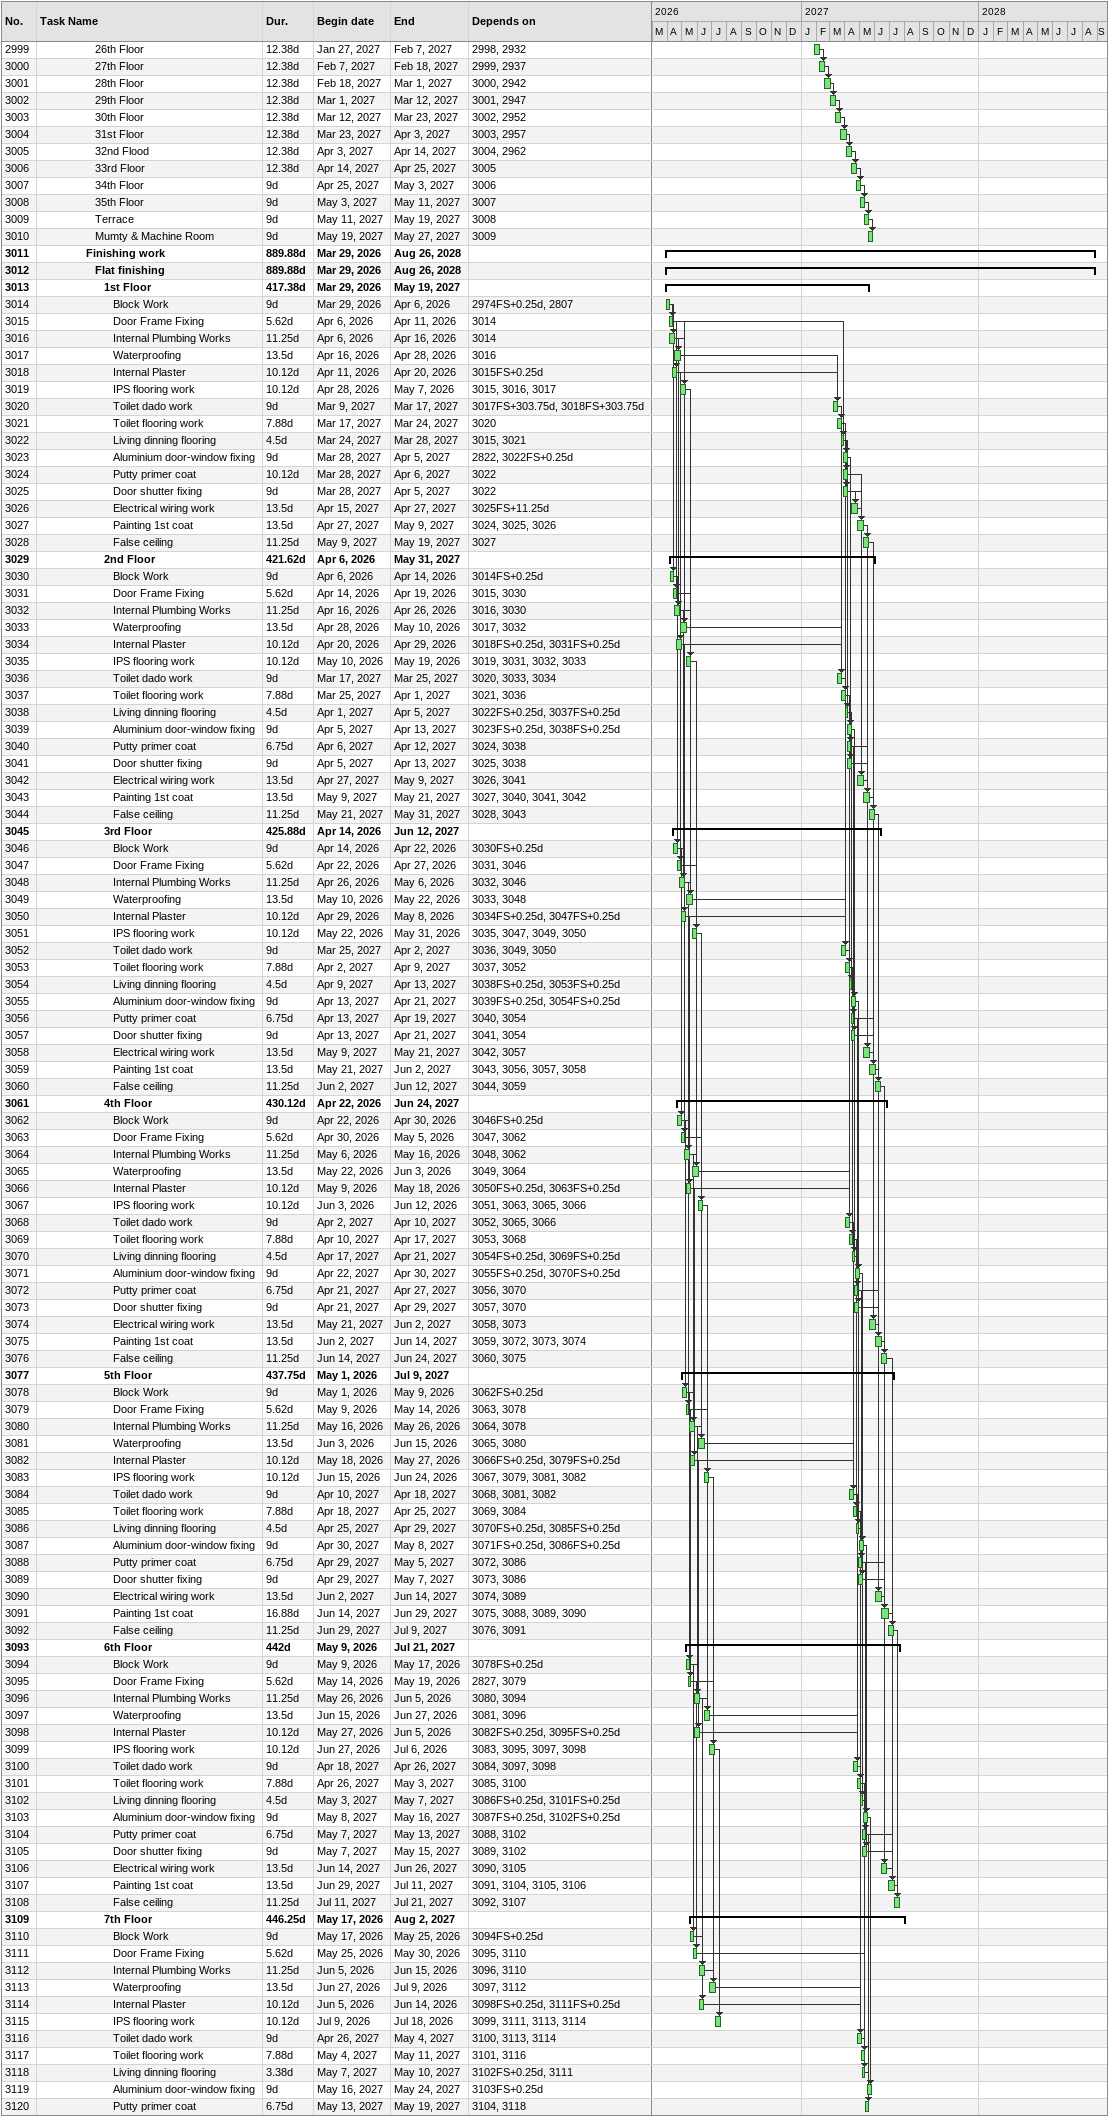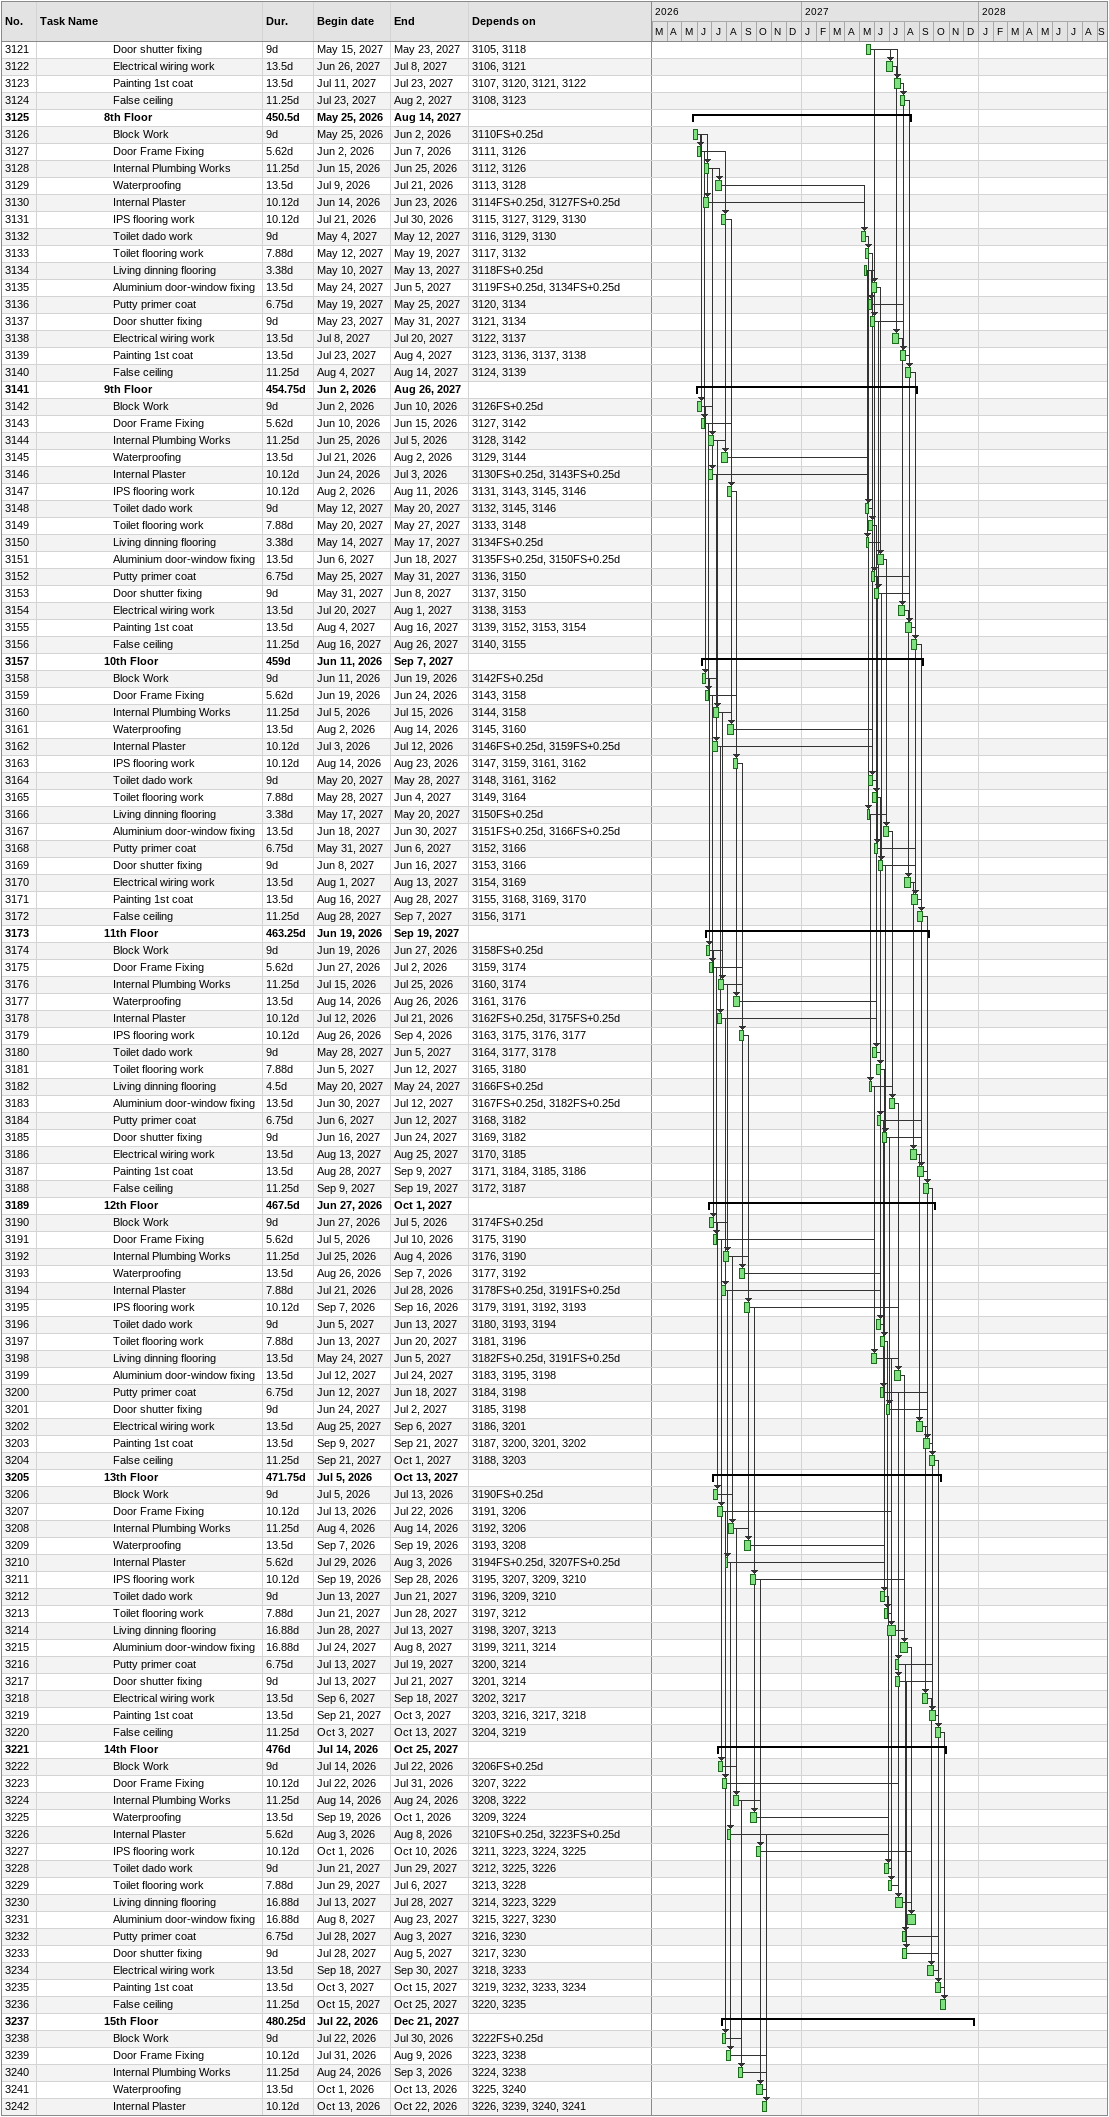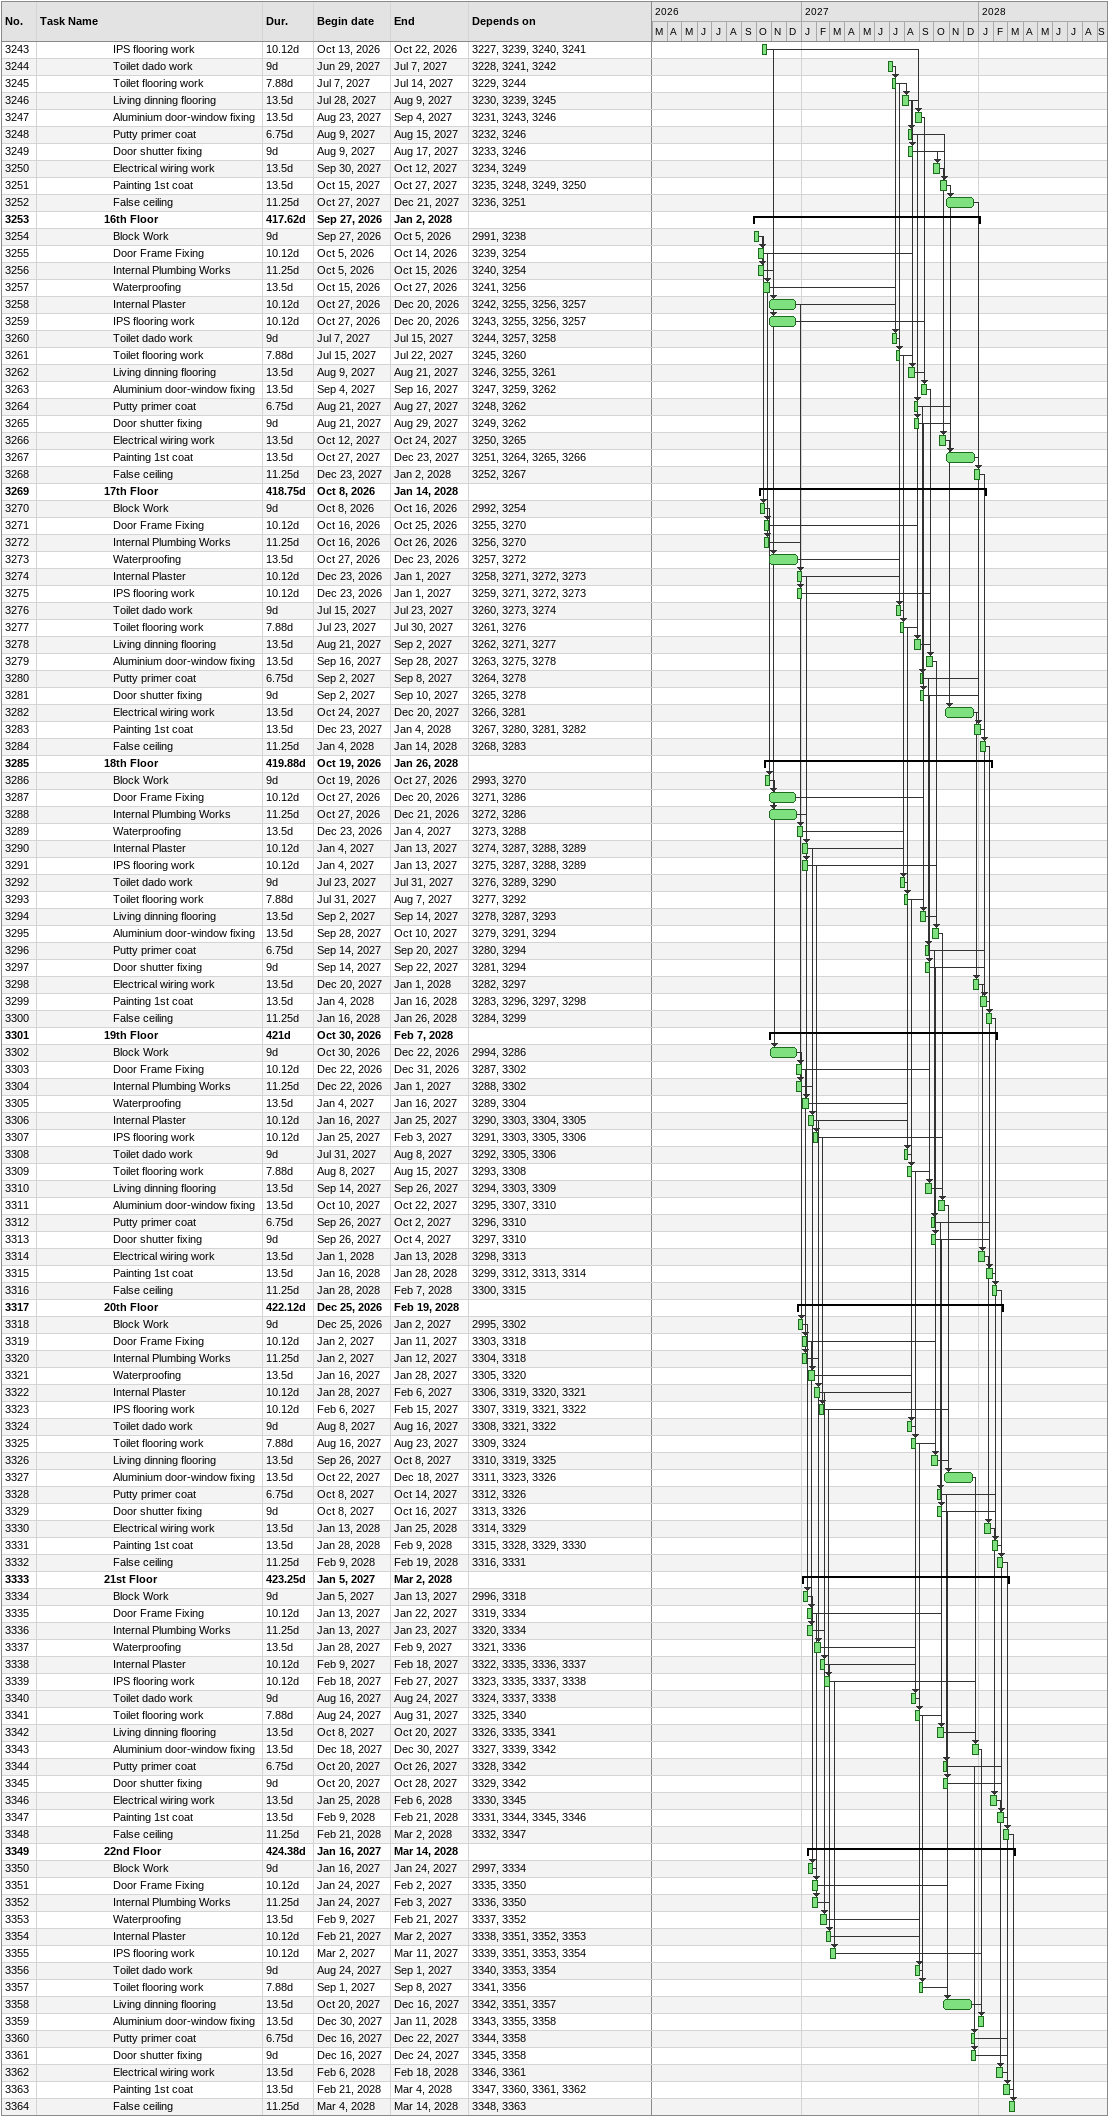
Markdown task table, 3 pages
| ID | Level | Task | Duration | Start | Finish | Predecessors |
|---|---|---|---|---|---|---|
| 2999 | 7 | 26th Floor | 12.38d | 2027-01-27 | 2027-02-07 | 2998, 2932 |
| 3000 | 7 | 27th Floor | 12.38d | 2027-02-07 | 2027-02-18 | 2999, 2937 |
| 3001 | 7 | 28th Floor | 12.38d | 2027-02-18 | 2027-03-01 | 3000, 2942 |
| 3002 | 7 | 29th Floor | 12.38d | 2027-03-01 | 2027-03-12 | 3001, 2947 |
| 3003 | 7 | 30th Floor | 12.38d | 2027-03-12 | 2027-03-23 | 3002, 2952 |
| 3004 | 7 | 31st Floor | 12.38d | 2027-03-23 | 2027-04-03 | 3003, 2957 |
| 3005 | 7 | 32nd Flood | 12.38d | 2027-04-03 | 2027-04-14 | 3004, 2962 |
| 3006 | 7 | 33rd Floor | 12.38d | 2027-04-14 | 2027-04-25 | 3005 |
| 3007 | 7 | 34th Floor | 9d | 2027-04-25 | 2027-05-03 | 3006 |
| 3008 | 7 | 35th Floor | 9d | 2027-05-03 | 2027-05-11 | 3007 |
| 3009 | 7 | Terrace | 9d | 2027-05-11 | 2027-05-19 | 3008 |
| 3010 | 7 | Mumty & Machine Room | 9d | 2027-05-19 | 2027-05-27 | 3009 |
| 3011 | 6 | **Finishing work** | 889.88d | 2026-03-29 | 2028-08-26 |  |
| 3012 | 7 | **Flat finishing** | 889.88d | 2026-03-29 | 2028-08-26 |  |
| 3013 | 8 | **1st Floor** | 417.38d | 2026-03-29 | 2027-05-19 |  |
| 3014 | 9 | Block Work | 9d | 2026-03-29 | 2026-04-06 | 2974FS+0.25d, 2807 |
| 3015 | 9 | Door Frame Fixing | 5.62d | 2026-04-06 | 2026-04-11 | 3014 |
| 3016 | 9 | Internal Plumbing Works | 11.25d | 2026-04-06 | 2026-04-16 | 3014 |
| 3017 | 9 | Waterproofing | 13.5d | 2026-04-16 | 2026-04-28 | 3016 |
| 3018 | 9 | Internal Plaster | 10.12d | 2026-04-11 | 2026-04-20 | 3015FS+0.25d |
| 3019 | 9 | IPS flooring work | 10.12d | 2026-04-28 | 2026-05-07 | 3015, 3016, 3017 |
| 3020 | 9 | Toilet dado work | 9d | 2027-03-09 | 2027-03-17 | 3017FS+303.75d, 3018FS+303.75d |
| 3021 | 9 | Toilet flooring work | 7.88d | 2027-03-17 | 2027-03-24 | 3020 |
| 3022 | 9 | Living dinning flooring | 4.5d | 2027-03-24 | 2027-03-28 | 3015, 3021 |
| 3023 | 9 | Aluminium door-window fixing | 9d | 2027-03-28 | 2027-04-05 | 2822, 3022FS+0.25d |
| 3024 | 9 | Putty primer coat | 10.12d | 2027-03-28 | 2027-04-06 | 3022 |
| 3025 | 9 | Door shutter fixing | 9d | 2027-03-28 | 2027-04-05 | 3022 |
| 3026 | 9 | Electrical wiring work | 13.5d | 2027-04-15 | 2027-04-27 | 3025FS+11.25d |
| 3027 | 9 | Painting 1st coat | 13.5d | 2027-04-27 | 2027-05-09 | 3024, 3025, 3026 |
| 3028 | 9 | False ceiling | 11.25d | 2027-05-09 | 2027-05-19 | 3027 |
| 3029 | 8 | **2nd Floor** | 421.62d | 2026-04-06 | 2027-05-31 |  |
| 3030 | 9 | Block Work | 9d | 2026-04-06 | 2026-04-14 | 3014FS+0.25d |
| 3031 | 9 | Door Frame Fixing | 5.62d | 2026-04-14 | 2026-04-19 | 3015, 3030 |
| 3032 | 9 | Internal Plumbing Works | 11.25d | 2026-04-16 | 2026-04-26 | 3016, 3030 |
| 3033 | 9 | Waterproofing | 13.5d | 2026-04-28 | 2026-05-10 | 3017, 3032 |
| 3034 | 9 | Internal Plaster | 10.12d | 2026-04-20 | 2026-04-29 | 3018FS+0.25d, 3031FS+0.25d |
| 3035 | 9 | IPS flooring work | 10.12d | 2026-05-10 | 2026-05-19 | 3019, 3031, 3032, 3033 |
| 3036 | 9 | Toilet dado work | 9d | 2027-03-17 | 2027-03-25 | 3020, 3033, 3034 |
| 3037 | 9 | Toilet flooring work | 7.88d | 2027-03-25 | 2027-04-01 | 3021, 3036 |
| 3038 | 9 | Living dinning flooring | 4.5d | 2027-04-01 | 2027-04-05 | 3022FS+0.25d, 3037FS+0.25d |
| 3039 | 9 | Aluminium door-window fixing | 9d | 2027-04-05 | 2027-04-13 | 3023FS+0.25d, 3038FS+0.25d |
| 3040 | 9 | Putty primer coat | 6.75d | 2027-04-06 | 2027-04-12 | 3024, 3038 |
| 3041 | 9 | Door shutter fixing | 9d | 2027-04-05 | 2027-04-13 | 3025, 3038 |
| 3042 | 9 | Electrical wiring work | 13.5d | 2027-04-27 | 2027-05-09 | 3026, 3041 |
| 3043 | 9 | Painting 1st coat | 13.5d | 2027-05-09 | 2027-05-21 | 3027, 3040, 3041, 3042 |
| 3044 | 9 | False ceiling | 11.25d | 2027-05-21 | 2027-05-31 | 3028, 3043 |
| 3045 | 8 | **3rd Floor** | 425.88d | 2026-04-14 | 2027-06-12 |  |
| 3046 | 9 | Block Work | 9d | 2026-04-14 | 2026-04-22 | 3030FS+0.25d |
| 3047 | 9 | Door Frame Fixing | 5.62d | 2026-04-22 | 2026-04-27 | 3031, 3046 |
| 3048 | 9 | Internal Plumbing Works | 11.25d | 2026-04-26 | 2026-05-06 | 3032, 3046 |
| 3049 | 9 | Waterproofing | 13.5d | 2026-05-10 | 2026-05-22 | 3033, 3048 |
| 3050 | 9 | Internal Plaster | 10.12d | 2026-04-29 | 2026-05-08 | 3034FS+0.25d, 3047FS+0.25d |
| 3051 | 9 | IPS flooring work | 10.12d | 2026-05-22 | 2026-05-31 | 3035, 3047, 3049, 3050 |
| 3052 | 9 | Toilet dado work | 9d | 2027-03-25 | 2027-04-02 | 3036, 3049, 3050 |
| 3053 | 9 | Toilet flooring work | 7.88d | 2027-04-02 | 2027-04-09 | 3037, 3052 |
| 3054 | 9 | Living dinning flooring | 4.5d | 2027-04-09 | 2027-04-13 | 3038FS+0.25d, 3053FS+0.25d |
| 3055 | 9 | Aluminium door-window fixing | 9d | 2027-04-13 | 2027-04-21 | 3039FS+0.25d, 3054FS+0.25d |
| 3056 | 9 | Putty primer coat | 6.75d | 2027-04-13 | 2027-04-19 | 3040, 3054 |
| 3057 | 9 | Door shutter fixing | 9d | 2027-04-13 | 2027-04-21 | 3041, 3054 |
| 3058 | 9 | Electrical wiring work | 13.5d | 2027-05-09 | 2027-05-21 | 3042, 3057 |
| 3059 | 9 | Painting 1st coat | 13.5d | 2027-05-21 | 2027-06-02 | 3043, 3056, 3057, 3058 |
| 3060 | 9 | False ceiling | 11.25d | 2027-06-02 | 2027-06-12 | 3044, 3059 |
| 3061 | 8 | **4th Floor** | 430.12d | 2026-04-22 | 2027-06-24 |  |
| 3062 | 9 | Block Work | 9d | 2026-04-22 | 2026-04-30 | 3046FS+0.25d |
| 3063 | 9 | Door Frame Fixing | 5.62d | 2026-04-30 | 2026-05-05 | 3047, 3062 |
| 3064 | 9 | Internal Plumbing Works | 11.25d | 2026-05-06 | 2026-05-16 | 3048, 3062 |
| 3065 | 9 | Waterproofing | 13.5d | 2026-05-22 | 2026-06-03 | 3049, 3064 |
| 3066 | 9 | Internal Plaster | 10.12d | 2026-05-09 | 2026-05-18 | 3050FS+0.25d, 3063FS+0.25d |
| 3067 | 9 | IPS flooring work | 10.12d | 2026-06-03 | 2026-06-12 | 3051, 3063, 3065, 3066 |
| 3068 | 9 | Toilet dado work | 9d | 2027-04-02 | 2027-04-10 | 3052, 3065, 3066 |
| 3069 | 9 | Toilet flooring work | 7.88d | 2027-04-10 | 2027-04-17 | 3053, 3068 |
| 3070 | 9 | Living dinning flooring | 4.5d | 2027-04-17 | 2027-04-21 | 3054FS+0.25d, 3069FS+0.25d |
| 3071 | 9 | Aluminium door-window fixing | 9d | 2027-04-22 | 2027-04-30 | 3055FS+0.25d, 3070FS+0.25d |
| 3072 | 9 | Putty primer coat | 6.75d | 2027-04-21 | 2027-04-27 | 3056, 3070 |
| 3073 | 9 | Door shutter fixing | 9d | 2027-04-21 | 2027-04-29 | 3057, 3070 |
| 3074 | 9 | Electrical wiring work | 13.5d | 2027-05-21 | 2027-06-02 | 3058, 3073 |
| 3075 | 9 | Painting 1st coat | 13.5d | 2027-06-02 | 2027-06-14 | 3059, 3072, 3073, 3074 |
| 3076 | 9 | False ceiling | 11.25d | 2027-06-14 | 2027-06-24 | 3060, 3075 |
| 3077 | 8 | **5th Floor** | 437.75d | 2026-05-01 | 2027-07-09 |  |
| 3078 | 9 | Block Work | 9d | 2026-05-01 | 2026-05-09 | 3062FS+0.25d |
| 3079 | 9 | Door Frame Fixing | 5.62d | 2026-05-09 | 2026-05-14 | 3063, 3078 |
| 3080 | 9 | Internal Plumbing Works | 11.25d | 2026-05-16 | 2026-05-26 | 3064, 3078 |
| 3081 | 9 | Waterproofing | 13.5d | 2026-06-03 | 2026-06-15 | 3065, 3080 |
| 3082 | 9 | Internal Plaster | 10.12d | 2026-05-18 | 2026-05-27 | 3066FS+0.25d, 3079FS+0.25d |
| 3083 | 9 | IPS flooring work | 10.12d | 2026-06-15 | 2026-06-24 | 3067, 3079, 3081, 3082 |
| 3084 | 9 | Toilet dado work | 9d | 2027-04-10 | 2027-04-18 | 3068, 3081, 3082 |
| 3085 | 9 | Toilet flooring work | 7.88d | 2027-04-18 | 2027-04-25 | 3069, 3084 |
| 3086 | 9 | Living dinning flooring | 4.5d | 2027-04-25 | 2027-04-29 | 3070FS+0.25d, 3085FS+0.25d |
| 3087 | 9 | Aluminium door-window fixing | 9d | 2027-04-30 | 2027-05-08 | 3071FS+0.25d, 3086FS+0.25d |
| 3088 | 9 | Putty primer coat | 6.75d | 2027-04-29 | 2027-05-05 | 3072, 3086 |
| 3089 | 9 | Door shutter fixing | 9d | 2027-04-29 | 2027-05-07 | 3073, 3086 |
| 3090 | 9 | Electrical wiring work | 13.5d | 2027-06-02 | 2027-06-14 | 3074, 3089 |
| 3091 | 9 | Painting 1st coat | 16.88d | 2027-06-14 | 2027-06-29 | 3075, 3088, 3089, 3090 |
| 3092 | 9 | False ceiling | 11.25d | 2027-06-29 | 2027-07-09 | 3076, 3091 |
| 3093 | 8 | **6th Floor** | 442d | 2026-05-09 | 2027-07-21 |  |
| 3094 | 9 | Block Work | 9d | 2026-05-09 | 2026-05-17 | 3078FS+0.25d |
| 3095 | 9 | Door Frame Fixing | 5.62d | 2026-05-14 | 2026-05-19 | 2827, 3079 |
| 3096 | 9 | Internal Plumbing Works | 11.25d | 2026-05-26 | 2026-06-05 | 3080, 3094 |
| 3097 | 9 | Waterproofing | 13.5d | 2026-06-15 | 2026-06-27 | 3081, 3096 |
| 3098 | 9 | Internal Plaster | 10.12d | 2026-05-27 | 2026-06-05 | 3082FS+0.25d, 3095FS+0.25d |
| 3099 | 9 | IPS flooring work | 10.12d | 2026-06-27 | 2026-07-06 | 3083, 3095, 3097, 3098 |
| 3100 | 9 | Toilet dado work | 9d | 2027-04-18 | 2027-04-26 | 3084, 3097, 3098 |
| 3101 | 9 | Toilet flooring work | 7.88d | 2027-04-26 | 2027-05-03 | 3085, 3100 |
| 3102 | 9 | Living dinning flooring | 4.5d | 2027-05-03 | 2027-05-07 | 3086FS+0.25d, 3101FS+0.25d |
| 3103 | 9 | Aluminium door-window fixing | 9d | 2027-05-08 | 2027-05-16 | 3087FS+0.25d, 3102FS+0.25d |
| 3104 | 9 | Putty primer coat | 6.75d | 2027-05-07 | 2027-05-13 | 3088, 3102 |
| 3105 | 9 | Door shutter fixing | 9d | 2027-05-07 | 2027-05-15 | 3089, 3102 |
| 3106 | 9 | Electrical wiring work | 13.5d | 2027-06-14 | 2027-06-26 | 3090, 3105 |
| 3107 | 9 | Painting 1st coat | 13.5d | 2027-06-29 | 2027-07-11 | 3091, 3104, 3105, 3106 |
| 3108 | 9 | False ceiling | 11.25d | 2027-07-11 | 2027-07-21 | 3092, 3107 |
| 3109 | 8 | **7th Floor** | 446.25d | 2026-05-17 | 2027-08-02 |  |
| 3110 | 9 | Block Work | 9d | 2026-05-17 | 2026-05-25 | 3094FS+0.25d |
| 3111 | 9 | Door Frame Fixing | 5.62d | 2026-05-25 | 2026-05-30 | 3095, 3110 |
| 3112 | 9 | Internal Plumbing Works | 11.25d | 2026-06-05 | 2026-06-15 | 3096, 3110 |
| 3113 | 9 | Waterproofing | 13.5d | 2026-06-27 | 2026-07-09 | 3097, 3112 |
| 3114 | 9 | Internal Plaster | 10.12d | 2026-06-05 | 2026-06-14 | 3098FS+0.25d, 3111FS+0.25d |
| 3115 | 9 | IPS flooring work | 10.12d | 2026-07-09 | 2026-07-18 | 3099, 3111, 3113, 3114 |
| 3116 | 9 | Toilet dado work | 9d | 2027-04-26 | 2027-05-04 | 3100, 3113, 3114 |
| 3117 | 9 | Toilet flooring work | 7.88d | 2027-05-04 | 2027-05-11 | 3101, 3116 |
| 3118 | 9 | Living dinning flooring | 3.38d | 2027-05-07 | 2027-05-10 | 3102FS+0.25d, 3111 |
| 3119 | 9 | Aluminium door-window fixing | 9d | 2027-05-16 | 2027-05-24 | 3103FS+0.25d |
| 3120 | 9 | Putty primer coat | 6.75d | 2027-05-13 | 2027-05-19 | 3104, 3118 |
| 3121 | 9 | Door shutter fixing | 9d | 2027-05-15 | 2027-05-23 | 3105, 3118 |
| 3122 | 9 | Electrical wiring work | 13.5d | 2027-06-26 | 2027-07-08 | 3106, 3121 |
| 3123 | 9 | Painting 1st coat | 13.5d | 2027-07-11 | 2027-07-23 | 3107, 3120, 3121, 3122 |
| 3124 | 9 | False ceiling | 11.25d | 2027-07-23 | 2027-08-02 | 3108, 3123 |
| 3125 | 8 | **8th Floor** | 450.5d | 2026-05-25 | 2027-08-14 |  |
| 3126 | 9 | Block Work | 9d | 2026-05-25 | 2026-06-02 | 3110FS+0.25d |
| 3127 | 9 | Door Frame Fixing | 5.62d | 2026-06-02 | 2026-06-07 | 3111, 3126 |
| 3128 | 9 | Internal Plumbing Works | 11.25d | 2026-06-15 | 2026-06-25 | 3112, 3126 |
| 3129 | 9 | Waterproofing | 13.5d | 2026-07-09 | 2026-07-21 | 3113, 3128 |
| 3130 | 9 | Internal Plaster | 10.12d | 2026-06-14 | 2026-06-23 | 3114FS+0.25d, 3127FS+0.25d |
| 3131 | 9 | IPS flooring work | 10.12d | 2026-07-21 | 2026-07-30 | 3115, 3127, 3129, 3130 |
| 3132 | 9 | Toilet dado work | 9d | 2027-05-04 | 2027-05-12 | 3116, 3129, 3130 |
| 3133 | 9 | Toilet flooring work | 7.88d | 2027-05-12 | 2027-05-19 | 3117, 3132 |
| 3134 | 9 | Living dinning flooring | 3.38d | 2027-05-10 | 2027-05-13 | 3118FS+0.25d |
| 3135 | 9 | Aluminium door-window fixing | 13.5d | 2027-05-24 | 2027-06-05 | 3119FS+0.25d, 3134FS+0.25d |
| 3136 | 9 | Putty primer coat | 6.75d | 2027-05-19 | 2027-05-25 | 3120, 3134 |
| 3137 | 9 | Door shutter fixing | 9d | 2027-05-23 | 2027-05-31 | 3121, 3134 |
| 3138 | 9 | Electrical wiring work | 13.5d | 2027-07-08 | 2027-07-20 | 3122, 3137 |
| 3139 | 9 | Painting 1st coat | 13.5d | 2027-07-23 | 2027-08-04 | 3123, 3136, 3137, 3138 |
| 3140 | 9 | False ceiling | 11.25d | 2027-08-04 | 2027-08-14 | 3124, 3139 |
| 3141 | 8 | **9th Floor** | 454.75d | 2026-06-02 | 2027-08-26 |  |
| 3142 | 9 | Block Work | 9d | 2026-06-02 | 2026-06-10 | 3126FS+0.25d |
| 3143 | 9 | Door Frame Fixing | 5.62d | 2026-06-10 | 2026-06-15 | 3127, 3142 |
| 3144 | 9 | Internal Plumbing Works | 11.25d | 2026-06-25 | 2026-07-05 | 3128, 3142 |
| 3145 | 9 | Waterproofing | 13.5d | 2026-07-21 | 2026-08-02 | 3129, 3144 |
| 3146 | 9 | Internal Plaster | 10.12d | 2026-06-24 | 2026-07-03 | 3130FS+0.25d, 3143FS+0.25d |
| 3147 | 9 | IPS flooring work | 10.12d | 2026-08-02 | 2026-08-11 | 3131, 3143, 3145, 3146 |
| 3148 | 9 | Toilet dado work | 9d | 2027-05-12 | 2027-05-20 | 3132, 3145, 3146 |
| 3149 | 9 | Toilet flooring work | 7.88d | 2027-05-20 | 2027-05-27 | 3133, 3148 |
| 3150 | 9 | Living dinning flooring | 3.38d | 2027-05-14 | 2027-05-17 | 3134FS+0.25d |
| 3151 | 9 | Aluminium door-window fixing | 13.5d | 2027-06-06 | 2027-06-18 | 3135FS+0.25d, 3150FS+0.25d |
| 3152 | 9 | Putty primer coat | 6.75d | 2027-05-25 | 2027-05-31 | 3136, 3150 |
| 3153 | 9 | Door shutter fixing | 9d | 2027-05-31 | 2027-06-08 | 3137, 3150 |
| 3154 | 9 | Electrical wiring work | 13.5d | 2027-07-20 | 2027-08-01 | 3138, 3153 |
| 3155 | 9 | Painting 1st coat | 13.5d | 2027-08-04 | 2027-08-16 | 3139, 3152, 3153, 3154 |
| 3156 | 9 | False ceiling | 11.25d | 2027-08-16 | 2027-08-26 | 3140, 3155 |
| 3157 | 8 | **10th Floor** | 459d | 2026-06-11 | 2027-09-07 |  |
| 3158 | 9 | Block Work | 9d | 2026-06-11 | 2026-06-19 | 3142FS+0.25d |
| 3159 | 9 | Door Frame Fixing | 5.62d | 2026-06-19 | 2026-06-24 | 3143, 3158 |
| 3160 | 9 | Internal Plumbing Works | 11.25d | 2026-07-05 | 2026-07-15 | 3144, 3158 |
| 3161 | 9 | Waterproofing | 13.5d | 2026-08-02 | 2026-08-14 | 3145, 3160 |
| 3162 | 9 | Internal Plaster | 10.12d | 2026-07-03 | 2026-07-12 | 3146FS+0.25d, 3159FS+0.25d |
| 3163 | 9 | IPS flooring work | 10.12d | 2026-08-14 | 2026-08-23 | 3147, 3159, 3161, 3162 |
| 3164 | 9 | Toilet dado work | 9d | 2027-05-20 | 2027-05-28 | 3148, 3161, 3162 |
| 3165 | 9 | Toilet flooring work | 7.88d | 2027-05-28 | 2027-06-04 | 3149, 3164 |
| 3166 | 9 | Living dinning flooring | 3.38d | 2027-05-17 | 2027-05-20 | 3150FS+0.25d |
| 3167 | 9 | Aluminium door-window fixing | 13.5d | 2027-06-18 | 2027-06-30 | 3151FS+0.25d, 3166FS+0.25d |
| 3168 | 9 | Putty primer coat | 6.75d | 2027-05-31 | 2027-06-06 | 3152, 3166 |
| 3169 | 9 | Door shutter fixing | 9d | 2027-06-08 | 2027-06-16 | 3153, 3166 |
| 3170 | 9 | Electrical wiring work | 13.5d | 2027-08-01 | 2027-08-13 | 3154, 3169 |
| 3171 | 9 | Painting 1st coat | 13.5d | 2027-08-16 | 2027-08-28 | 3155, 3168, 3169, 3170 |
| 3172 | 9 | False ceiling | 11.25d | 2027-08-28 | 2027-09-07 | 3156, 3171 |
| 3173 | 8 | **11th Floor** | 463.25d | 2026-06-19 | 2027-09-19 |  |
| 3174 | 9 | Block Work | 9d | 2026-06-19 | 2026-06-27 | 3158FS+0.25d |
| 3175 | 9 | Door Frame Fixing | 5.62d | 2026-06-27 | 2026-07-02 | 3159, 3174 |
| 3176 | 9 | Internal Plumbing Works | 11.25d | 2026-07-15 | 2026-07-25 | 3160, 3174 |
| 3177 | 9 | Waterproofing | 13.5d | 2026-08-14 | 2026-08-26 | 3161, 3176 |
| 3178 | 9 | Internal Plaster | 10.12d | 2026-07-12 | 2026-07-21 | 3162FS+0.25d, 3175FS+0.25d |
| 3179 | 9 | IPS flooring work | 10.12d | 2026-08-26 | 2026-09-04 | 3163, 3175, 3176, 3177 |
| 3180 | 9 | Toilet dado work | 9d | 2027-05-28 | 2027-06-05 | 3164, 3177, 3178 |
| 3181 | 9 | Toilet flooring work | 7.88d | 2027-06-05 | 2027-06-12 | 3165, 3180 |
| 3182 | 9 | Living dinning flooring | 4.5d | 2027-05-20 | 2027-05-24 | 3166FS+0.25d |
| 3183 | 9 | Aluminium door-window fixing | 13.5d | 2027-06-30 | 2027-07-12 | 3167FS+0.25d, 3182FS+0.25d |
| 3184 | 9 | Putty primer coat | 6.75d | 2027-06-06 | 2027-06-12 | 3168, 3182 |
| 3185 | 9 | Door shutter fixing | 9d | 2027-06-16 | 2027-06-24 | 3169, 3182 |
| 3186 | 9 | Electrical wiring work | 13.5d | 2027-08-13 | 2027-08-25 | 3170, 3185 |
| 3187 | 9 | Painting 1st coat | 13.5d | 2027-08-28 | 2027-09-09 | 3171, 3184, 3185, 3186 |
| 3188 | 9 | False ceiling | 11.25d | 2027-09-09 | 2027-09-19 | 3172, 3187 |
| 3189 | 8 | **12th Floor** | 467.5d | 2026-06-27 | 2027-10-01 |  |
| 3190 | 9 | Block Work | 9d | 2026-06-27 | 2026-07-05 | 3174FS+0.25d |
| 3191 | 9 | Door Frame Fixing | 5.62d | 2026-07-05 | 2026-07-10 | 3175, 3190 |
| 3192 | 9 | Internal Plumbing Works | 11.25d | 2026-07-25 | 2026-08-04 | 3176, 3190 |
| 3193 | 9 | Waterproofing | 13.5d | 2026-08-26 | 2026-09-07 | 3177, 3192 |
| 3194 | 9 | Internal Plaster | 7.88d | 2026-07-21 | 2026-07-28 | 3178FS+0.25d, 3191FS+0.25d |
| 3195 | 9 | IPS flooring work | 10.12d | 2026-09-07 | 2026-09-16 | 3179, 3191, 3192, 3193 |
| 3196 | 9 | Toilet dado work | 9d | 2027-06-05 | 2027-06-13 | 3180, 3193, 3194 |
| 3197 | 9 | Toilet flooring work | 7.88d | 2027-06-13 | 2027-06-20 | 3181, 3196 |
| 3198 | 9 | Living dinning flooring | 13.5d | 2027-05-24 | 2027-06-05 | 3182FS+0.25d, 3191FS+0.25d |
| 3199 | 9 | Aluminium door-window fixing | 13.5d | 2027-07-12 | 2027-07-24 | 3183, 3195, 3198 |
| 3200 | 9 | Putty primer coat | 6.75d | 2027-06-12 | 2027-06-18 | 3184, 3198 |
| 3201 | 9 | Door shutter fixing | 9d | 2027-06-24 | 2027-07-02 | 3185, 3198 |
| 3202 | 9 | Electrical wiring work | 13.5d | 2027-08-25 | 2027-09-06 | 3186, 3201 |
| 3203 | 9 | Painting 1st coat | 13.5d | 2027-09-09 | 2027-09-21 | 3187, 3200, 3201, 3202 |
| 3204 | 9 | False ceiling | 11.25d | 2027-09-21 | 2027-10-01 | 3188, 3203 |
| 3205 | 8 | **13th Floor** | 471.75d | 2026-07-05 | 2027-10-13 |  |
| 3206 | 9 | Block Work | 9d | 2026-07-05 | 2026-07-13 | 3190FS+0.25d |
| 3207 | 9 | Door Frame Fixing | 10.12d | 2026-07-13 | 2026-07-22 | 3191, 3206 |
| 3208 | 9 | Internal Plumbing Works | 11.25d | 2026-08-04 | 2026-08-14 | 3192, 3206 |
| 3209 | 9 | Waterproofing | 13.5d | 2026-09-07 | 2026-09-19 | 3193, 3208 |
| 3210 | 9 | Internal Plaster | 5.62d | 2026-07-29 | 2026-08-03 | 3194FS+0.25d, 3207FS+0.25d |
| 3211 | 9 | IPS flooring work | 10.12d | 2026-09-19 | 2026-09-28 | 3195, 3207, 3209, 3210 |
| 3212 | 9 | Toilet dado work | 9d | 2027-06-13 | 2027-06-21 | 3196, 3209, 3210 |
| 3213 | 9 | Toilet flooring work | 7.88d | 2027-06-21 | 2027-06-28 | 3197, 3212 |
| 3214 | 9 | Living dinning flooring | 16.88d | 2027-06-28 | 2027-07-13 | 3198, 3207, 3213 |
| 3215 | 9 | Aluminium door-window fixing | 16.88d | 2027-07-24 | 2027-08-08 | 3199, 3211, 3214 |
| 3216 | 9 | Putty primer coat | 6.75d | 2027-07-13 | 2027-07-19 | 3200, 3214 |
| 3217 | 9 | Door shutter fixing | 9d | 2027-07-13 | 2027-07-21 | 3201, 3214 |
| 3218 | 9 | Electrical wiring work | 13.5d | 2027-09-06 | 2027-09-18 | 3202, 3217 |
| 3219 | 9 | Painting 1st coat | 13.5d | 2027-09-21 | 2027-10-03 | 3203, 3216, 3217, 3218 |
| 3220 | 9 | False ceiling | 11.25d | 2027-10-03 | 2027-10-13 | 3204, 3219 |
| 3221 | 8 | **14th Floor** | 476d | 2026-07-14 | 2027-10-25 |  |
| 3222 | 9 | Block Work | 9d | 2026-07-14 | 2026-07-22 | 3206FS+0.25d |
| 3223 | 9 | Door Frame Fixing | 10.12d | 2026-07-22 | 2026-07-31 | 3207, 3222 |
| 3224 | 9 | Internal Plumbing Works | 11.25d | 2026-08-14 | 2026-08-24 | 3208, 3222 |
| 3225 | 9 | Waterproofing | 13.5d | 2026-09-19 | 2026-10-01 | 3209, 3224 |
| 3226 | 9 | Internal Plaster | 5.62d | 2026-08-03 | 2026-08-08 | 3210FS+0.25d, 3223FS+0.25d |
| 3227 | 9 | IPS flooring work | 10.12d | 2026-10-01 | 2026-10-10 | 3211, 3223, 3224, 3225 |
| 3228 | 9 | Toilet dado work | 9d | 2027-06-21 | 2027-06-29 | 3212, 3225, 3226 |
| 3229 | 9 | Toilet flooring work | 7.88d | 2027-06-29 | 2027-07-06 | 3213, 3228 |
| 3230 | 9 | Living dinning flooring | 16.88d | 2027-07-13 | 2027-07-28 | 3214, 3223, 3229 |
| 3231 | 9 | Aluminium door-window fixing | 16.88d | 2027-08-08 | 2027-08-23 | 3215, 3227, 3230 |
| 3232 | 9 | Putty primer coat | 6.75d | 2027-07-28 | 2027-08-03 | 3216, 3230 |
| 3233 | 9 | Door shutter fixing | 9d | 2027-07-28 | 2027-08-05 | 3217, 3230 |
| 3234 | 9 | Electrical wiring work | 13.5d | 2027-09-18 | 2027-09-30 | 3218, 3233 |
| 3235 | 9 | Painting 1st coat | 13.5d | 2027-10-03 | 2027-10-15 | 3219, 3232, 3233, 3234 |
| 3236 | 9 | False ceiling | 11.25d | 2027-10-15 | 2027-10-25 | 3220, 3235 |
| 3237 | 8 | **15th Floor** | 480.25d | 2026-07-22 | 2027-12-21 |  |
| 3238 | 9 | Block Work | 9d | 2026-07-22 | 2026-07-30 | 3222FS+0.25d |
| 3239 | 9 | Door Frame Fixing | 10.12d | 2026-07-31 | 2026-08-09 | 3223, 3238 |
| 3240 | 9 | Internal Plumbing Works | 11.25d | 2026-08-24 | 2026-09-03 | 3224, 3238 |
| 3241 | 9 | Waterproofing | 13.5d | 2026-10-01 | 2026-10-13 | 3225, 3240 |
| 3242 | 9 | Internal Plaster | 10.12d | 2026-10-13 | 2026-10-22 | 3226, 3239, 3240, 3241 |
| 3243 | 9 | IPS flooring work | 10.12d | 2026-10-13 | 2026-10-22 | 3227, 3239, 3240, 3241 |
| 3244 | 9 | Toilet dado work | 9d | 2027-06-29 | 2027-07-07 | 3228, 3241, 3242 |
| 3245 | 9 | Toilet flooring work | 7.88d | 2027-07-07 | 2027-07-14 | 3229, 3244 |
| 3246 | 9 | Living dinning flooring | 13.5d | 2027-07-28 | 2027-08-09 | 3230, 3239, 3245 |
| 3247 | 9 | Aluminium door-window fixing | 13.5d | 2027-08-23 | 2027-09-04 | 3231, 3243, 3246 |
| 3248 | 9 | Putty primer coat | 6.75d | 2027-08-09 | 2027-08-15 | 3232, 3246 |
| 3249 | 9 | Door shutter fixing | 9d | 2027-08-09 | 2027-08-17 | 3233, 3246 |
| 3250 | 9 | Electrical wiring work | 13.5d | 2027-09-30 | 2027-10-12 | 3234, 3249 |
| 3251 | 9 | Painting 1st coat | 13.5d | 2027-10-15 | 2027-10-27 | 3235, 3248, 3249, 3250 |
| 3252 | 9 | False ceiling | 11.25d | 2027-10-27 | 2027-12-21 | 3236, 3251 |
| 3253 | 8 | **16th Floor** | 417.62d | 2026-09-27 | 2028-01-02 |  |
| 3254 | 9 | Block Work | 9d | 2026-09-27 | 2026-10-05 | 2991, 3238 |
| 3255 | 9 | Door Frame Fixing | 10.12d | 2026-10-05 | 2026-10-14 | 3239, 3254 |
| 3256 | 9 | Internal Plumbing Works | 11.25d | 2026-10-05 | 2026-10-15 | 3240, 3254 |
| 3257 | 9 | Waterproofing | 13.5d | 2026-10-15 | 2026-10-27 | 3241, 3256 |
| 3258 | 9 | Internal Plaster | 10.12d | 2026-10-27 | 2026-12-20 | 3242, 3255, 3256, 3257 |
| 3259 | 9 | IPS flooring work | 10.12d | 2026-10-27 | 2026-12-20 | 3243, 3255, 3256, 3257 |
| 3260 | 9 | Toilet dado work | 9d | 2027-07-07 | 2027-07-15 | 3244, 3257, 3258 |
| 3261 | 9 | Toilet flooring work | 7.88d | 2027-07-15 | 2027-07-22 | 3245, 3260 |
| 3262 | 9 | Living dinning flooring | 13.5d | 2027-08-09 | 2027-08-21 | 3246, 3255, 3261 |
| 3263 | 9 | Aluminium door-window fixing | 13.5d | 2027-09-04 | 2027-09-16 | 3247, 3259, 3262 |
| 3264 | 9 | Putty primer coat | 6.75d | 2027-08-21 | 2027-08-27 | 3248, 3262 |
| 3265 | 9 | Door shutter fixing | 9d | 2027-08-21 | 2027-08-29 | 3249, 3262 |
| 3266 | 9 | Electrical wiring work | 13.5d | 2027-10-12 | 2027-10-24 | 3250, 3265 |
| 3267 | 9 | Painting 1st coat | 13.5d | 2027-10-27 | 2027-12-23 | 3251, 3264, 3265, 3266 |
| 3268 | 9 | False ceiling | 11.25d | 2027-12-23 | 2028-01-02 | 3252, 3267 |
| 3269 | 8 | **17th Floor** | 418.75d | 2026-10-08 | 2028-01-14 |  |
| 3270 | 9 | Block Work | 9d | 2026-10-08 | 2026-10-16 | 2992, 3254 |
| 3271 | 9 | Door Frame Fixing | 10.12d | 2026-10-16 | 2026-10-25 | 3255, 3270 |
| 3272 | 9 | Internal Plumbing Works | 11.25d | 2026-10-16 | 2026-10-26 | 3256, 3270 |
| 3273 | 9 | Waterproofing | 13.5d | 2026-10-27 | 2026-12-23 | 3257, 3272 |
| 3274 | 9 | Internal Plaster | 10.12d | 2026-12-23 | 2027-01-01 | 3258, 3271, 3272, 3273 |
| 3275 | 9 | IPS flooring work | 10.12d | 2026-12-23 | 2027-01-01 | 3259, 3271, 3272, 3273 |
| 3276 | 9 | Toilet dado work | 9d | 2027-07-15 | 2027-07-23 | 3260, 3273, 3274 |
| 3277 | 9 | Toilet flooring work | 7.88d | 2027-07-23 | 2027-07-30 | 3261, 3276 |
| 3278 | 9 | Living dinning flooring | 13.5d | 2027-08-21 | 2027-09-02 | 3262, 3271, 3277 |
| 3279 | 9 | Aluminium door-window fixing | 13.5d | 2027-09-16 | 2027-09-28 | 3263, 3275, 3278 |
| 3280 | 9 | Putty primer coat | 6.75d | 2027-09-02 | 2027-09-08 | 3264, 3278 |
| 3281 | 9 | Door shutter fixing | 9d | 2027-09-02 | 2027-09-10 | 3265, 3278 |
| 3282 | 9 | Electrical wiring work | 13.5d | 2027-10-24 | 2027-12-20 | 3266, 3281 |
| 3283 | 9 | Painting 1st coat | 13.5d | 2027-12-23 | 2028-01-04 | 3267, 3280, 3281, 3282 |
| 3284 | 9 | False ceiling | 11.25d | 2028-01-04 | 2028-01-14 | 3268, 3283 |
| 3285 | 8 | **18th Floor** | 419.88d | 2026-10-19 | 2028-01-26 |  |
| 3286 | 9 | Block Work | 9d | 2026-10-19 | 2026-10-27 | 2993, 3270 |
| 3287 | 9 | Door Frame Fixing | 10.12d | 2026-10-27 | 2026-12-20 | 3271, 3286 |
| 3288 | 9 | Internal Plumbing Works | 11.25d | 2026-10-27 | 2026-12-21 | 3272, 3286 |
| 3289 | 9 | Waterproofing | 13.5d | 2026-12-23 | 2027-01-04 | 3273, 3288 |
| 3290 | 9 | Internal Plaster | 10.12d | 2027-01-04 | 2027-01-13 | 3274, 3287, 3288, 3289 |
| 3291 | 9 | IPS flooring work | 10.12d | 2027-01-04 | 2027-01-13 | 3275, 3287, 3288, 3289 |
| 3292 | 9 | Toilet dado work | 9d | 2027-07-23 | 2027-07-31 | 3276, 3289, 3290 |
| 3293 | 9 | Toilet flooring work | 7.88d | 2027-07-31 | 2027-08-07 | 3277, 3292 |
| 3294 | 9 | Living dinning flooring | 13.5d | 2027-09-02 | 2027-09-14 | 3278, 3287, 3293 |
| 3295 | 9 | Aluminium door-window fixing | 13.5d | 2027-09-28 | 2027-10-10 | 3279, 3291, 3294 |
| 3296 | 9 | Putty primer coat | 6.75d | 2027-09-14 | 2027-09-20 | 3280, 3294 |
| 3297 | 9 | Door shutter fixing | 9d | 2027-09-14 | 2027-09-22 | 3281, 3294 |
| 3298 | 9 | Electrical wiring work | 13.5d | 2027-12-20 | 2028-01-01 | 3282, 3297 |
| 3299 | 9 | Painting 1st coat | 13.5d | 2028-01-04 | 2028-01-16 | 3283, 3296, 3297, 3298 |
| 3300 | 9 | False ceiling | 11.25d | 2028-01-16 | 2028-01-26 | 3284, 3299 |
| 3301 | 8 | **19th Floor** | 421d | 2026-10-30 | 2028-02-07 |  |
| 3302 | 9 | Block Work | 9d | 2026-10-30 | 2026-12-22 | 2994, 3286 |
| 3303 | 9 | Door Frame Fixing | 10.12d | 2026-12-22 | 2026-12-31 | 3287, 3302 |
| 3304 | 9 | Internal Plumbing Works | 11.25d | 2026-12-22 | 2027-01-01 | 3288, 3302 |
| 3305 | 9 | Waterproofing | 13.5d | 2027-01-04 | 2027-01-16 | 3289, 3304 |
| 3306 | 9 | Internal Plaster | 10.12d | 2027-01-16 | 2027-01-25 | 3290, 3303, 3304, 3305 |
| 3307 | 9 | IPS flooring work | 10.12d | 2027-01-25 | 2027-02-03 | 3291, 3303, 3305, 3306 |
| 3308 | 9 | Toilet dado work | 9d | 2027-07-31 | 2027-08-08 | 3292, 3305, 3306 |
| 3309 | 9 | Toilet flooring work | 7.88d | 2027-08-08 | 2027-08-15 | 3293, 3308 |
| 3310 | 9 | Living dinning flooring | 13.5d | 2027-09-14 | 2027-09-26 | 3294, 3303, 3309 |
| 3311 | 9 | Aluminium door-window fixing | 13.5d | 2027-10-10 | 2027-10-22 | 3295, 3307, 3310 |
| 3312 | 9 | Putty primer coat | 6.75d | 2027-09-26 | 2027-10-02 | 3296, 3310 |
| 3313 | 9 | Door shutter fixing | 9d | 2027-09-26 | 2027-10-04 | 3297, 3310 |
| 3314 | 9 | Electrical wiring work | 13.5d | 2028-01-01 | 2028-01-13 | 3298, 3313 |
| 3315 | 9 | Painting 1st coat | 13.5d | 2028-01-16 | 2028-01-28 | 3299, 3312, 3313, 3314 |
| 3316 | 9 | False ceiling | 11.25d | 2028-01-28 | 2028-02-07 | 3300, 3315 |
| 3317 | 8 | **20th Floor** | 422.12d | 2026-12-25 | 2028-02-19 |  |
| 3318 | 9 | Block Work | 9d | 2026-12-25 | 2027-01-02 | 2995, 3302 |
| 3319 | 9 | Door Frame Fixing | 10.12d | 2027-01-02 | 2027-01-11 | 3303, 3318 |
| 3320 | 9 | Internal Plumbing Works | 11.25d | 2027-01-02 | 2027-01-12 | 3304, 3318 |
| 3321 | 9 | Waterproofing | 13.5d | 2027-01-16 | 2027-01-28 | 3305, 3320 |
| 3322 | 9 | Internal Plaster | 10.12d | 2027-01-28 | 2027-02-06 | 3306, 3319, 3320, 3321 |
| 3323 | 9 | IPS flooring work | 10.12d | 2027-02-06 | 2027-02-15 | 3307, 3319, 3321, 3322 |
| 3324 | 9 | Toilet dado work | 9d | 2027-08-08 | 2027-08-16 | 3308, 3321, 3322 |
| 3325 | 9 | Toilet flooring work | 7.88d | 2027-08-16 | 2027-08-23 | 3309, 3324 |
| 3326 | 9 | Living dinning flooring | 13.5d | 2027-09-26 | 2027-10-08 | 3310, 3319, 3325 |
| 3327 | 9 | Aluminium door-window fixing | 13.5d | 2027-10-22 | 2027-12-18 | 3311, 3323, 3326 |
| 3328 | 9 | Putty primer coat | 6.75d | 2027-10-08 | 2027-10-14 | 3312, 3326 |
| 3329 | 9 | Door shutter fixing | 9d | 2027-10-08 | 2027-10-16 | 3313, 3326 |
| 3330 | 9 | Electrical wiring work | 13.5d | 2028-01-13 | 2028-01-25 | 3314, 3329 |
| 3331 | 9 | Painting 1st coat | 13.5d | 2028-01-28 | 2028-02-09 | 3315, 3328, 3329, 3330 |
| 3332 | 9 | False ceiling | 11.25d | 2028-02-09 | 2028-02-19 | 3316, 3331 |
| 3333 | 8 | **21st Floor** | 423.25d | 2027-01-05 | 2028-03-02 |  |
| 3334 | 9 | Block Work | 9d | 2027-01-05 | 2027-01-13 | 2996, 3318 |
| 3335 | 9 | Door Frame Fixing | 10.12d | 2027-01-13 | 2027-01-22 | 3319, 3334 |
| 3336 | 9 | Internal Plumbing Works | 11.25d | 2027-01-13 | 2027-01-23 | 3320, 3334 |
| 3337 | 9 | Waterproofing | 13.5d | 2027-01-28 | 2027-02-09 | 3321, 3336 |
| 3338 | 9 | Internal Plaster | 10.12d | 2027-02-09 | 2027-02-18 | 3322, 3335, 3336, 3337 |
| 3339 | 9 | IPS flooring work | 10.12d | 2027-02-18 | 2027-02-27 | 3323, 3335, 3337, 3338 |
| 3340 | 9 | Toilet dado work | 9d | 2027-08-16 | 2027-08-24 | 3324, 3337, 3338 |
| 3341 | 9 | Toilet flooring work | 7.88d | 2027-08-24 | 2027-08-31 | 3325, 3340 |
| 3342 | 9 | Living dinning flooring | 13.5d | 2027-10-08 | 2027-10-20 | 3326, 3335, 3341 |
| 3343 | 9 | Aluminium door-window fixing | 13.5d | 2027-12-18 | 2027-12-30 | 3327, 3339, 3342 |
| 3344 | 9 | Putty primer coat | 6.75d | 2027-10-20 | 2027-10-26 | 3328, 3342 |
| 3345 | 9 | Door shutter fixing | 9d | 2027-10-20 | 2027-10-28 | 3329, 3342 |
| 3346 | 9 | Electrical wiring work | 13.5d | 2028-01-25 | 2028-02-06 | 3330, 3345 |
| 3347 | 9 | Painting 1st coat | 13.5d | 2028-02-09 | 2028-02-21 | 3331, 3344, 3345, 3346 |
| 3348 | 9 | False ceiling | 11.25d | 2028-02-21 | 2028-03-02 | 3332, 3347 |
| 3349 | 8 | **22nd Floor** | 424.38d | 2027-01-16 | 2028-03-14 |  |
| 3350 | 9 | Block Work | 9d | 2027-01-16 | 2027-01-24 | 2997, 3334 |
| 3351 | 9 | Door Frame Fixing | 10.12d | 2027-01-24 | 2027-02-02 | 3335, 3350 |
| 3352 | 9 | Internal Plumbing Works | 11.25d | 2027-01-24 | 2027-02-03 | 3336, 3350 |
| 3353 | 9 | Waterproofing | 13.5d | 2027-02-09 | 2027-02-21 | 3337, 3352 |
| 3354 | 9 | Internal Plaster | 10.12d | 2027-02-21 | 2027-03-02 | 3338, 3351, 3352, 3353 |
| 3355 | 9 | IPS flooring work | 10.12d | 2027-03-02 | 2027-03-11 | 3339, 3351, 3353, 3354 |
| 3356 | 9 | Toilet dado work | 9d | 2027-08-24 | 2027-09-01 | 3340, 3353, 3354 |
| 3357 | 9 | Toilet flooring work | 7.88d | 2027-09-01 | 2027-09-08 | 3341, 3356 |
| 3358 | 9 | Living dinning flooring | 13.5d | 2027-10-20 | 2027-12-16 | 3342, 3351, 3357 |
| 3359 | 9 | Aluminium door-window fixing | 13.5d | 2027-12-30 | 2028-01-11 | 3343, 3355, 3358 |
| 3360 | 9 | Putty primer coat | 6.75d | 2027-12-16 | 2027-12-22 | 3344, 3358 |
| 3361 | 9 | Door shutter fixing | 9d | 2027-12-16 | 2027-12-24 | 3345, 3358 |
| 3362 | 9 | Electrical wiring work | 13.5d | 2028-02-06 | 2028-02-18 | 3346, 3361 |
| 3363 | 9 | Painting 1st coat | 13.5d | 2028-02-21 | 2028-03-04 | 3347, 3360, 3361, 3362 |
| 3364 | 9 | False ceiling | 11.25d | 2028-03-04 | 2028-03-14 | 3348, 3363 |
